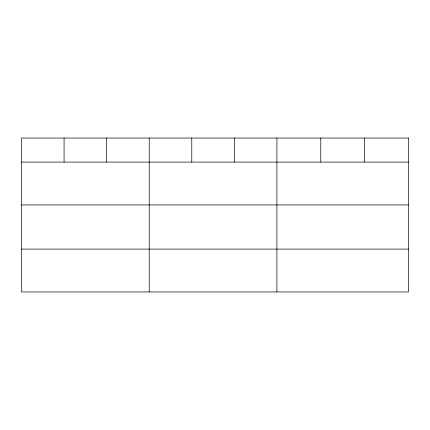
<?xml version="1.0" encoding="UTF-8"?>
<svg xmlns="http://www.w3.org/2000/svg" width="430" height="430" viewBox="0 0 430 430"><rect width="100%" height="100%" fill="white"/><g stroke="black" fill="none" stroke-linecap="round" stroke-linejoin="round"><path stroke-width="0.64" d="M21.5 162.094L408.5 162.094M21.5 204.949L408.5 204.949M21.5 249.099L408.5 249.099M364.64 138.046L364.64 162.094M320.78 138.046L320.78 162.094M276.92 138.046L276.92 291.954M234.35 138.046L234.35 162.094M191.78 138.046L191.78 162.094M149.21 138.046L149.21 291.954M106.64 138.046L106.64 162.094M64.07 138.046L64.07 162.094M408.5 138.046L21.5 138.046L21.5 291.954L408.5 291.954L408.5 138.046"/></g></svg>
